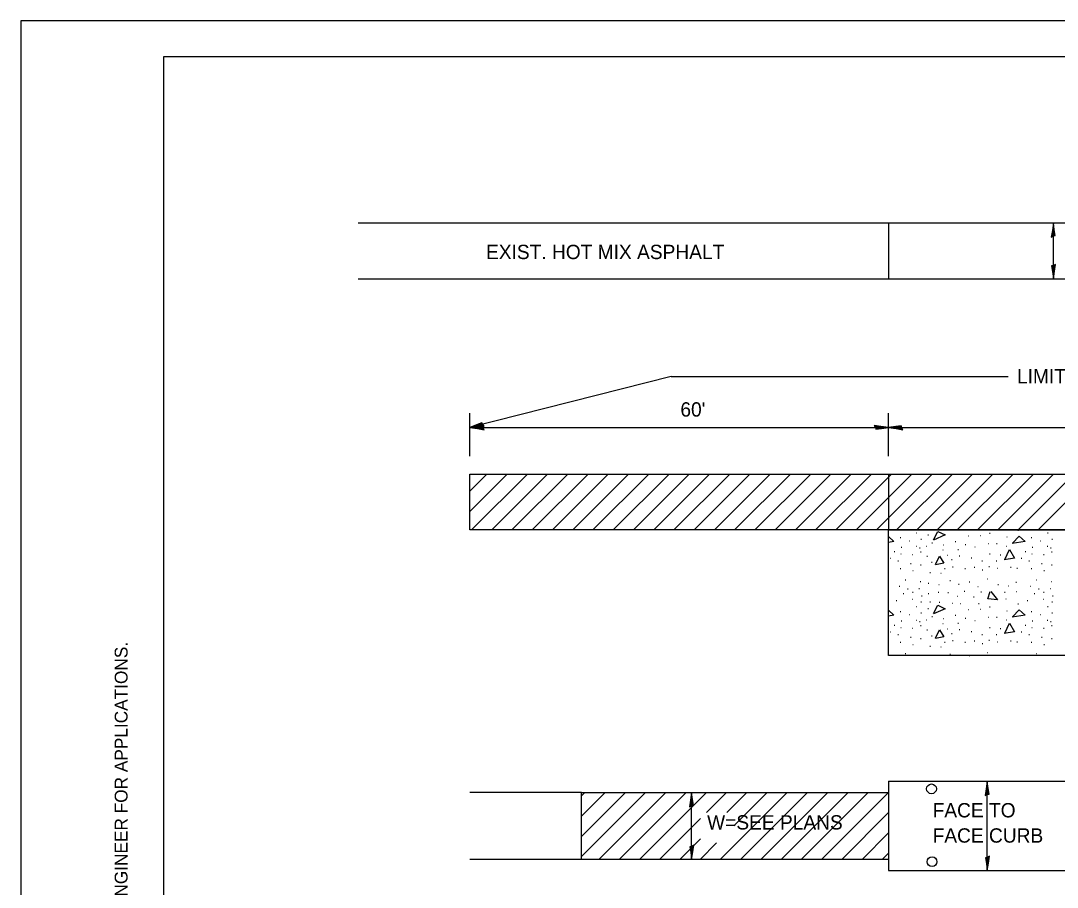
# Model space of a CAD drawing. Extents: x 0 to 2.83, y -0.1 to 1.83.
# Drawn here: x 0 to 1.207, y 0.825 to 1.833 of the extents above; entities that cross this region are included whole.
import ezdxf

# ---------------------------------------------------------------- set-up
doc = ezdxf.new("R2010")
doc.units = 0
for name, color, linetype in [('RD_Pr_Roadway_Dimensions', 7, 'Continuous'), ('RD_Pr_Roadway_Notes', 7, 'Continuous'), ('SH_General_Details', 7, 'Continuous'), ('SH_Printer_Plotting_Border', 7, 'Continuous'), ('STG_Traffic_Control', 7, 'Continuous')]:
    doc.layers.add(name, color=color, linetype=linetype)

msp = doc.modelspace()

# ---------------------------------------------------------------- linework, layer by layer
at = {"layer": 'RD_Pr_Roadway_Dimensions'}
for p, q in [((0.523, 1.3265), (0.523, 1.3765)), ((1.0105, 1.3265), (1.0105, 1.3765)), ((0.523, 1.3598), (1.0105, 1.3598)), ((1.0105, 1.3598), (1.4167, 1.3598)), ((1.1254, 0.8441), (1.1254, 0.9481)), ((0.7812, 0.8571), (0.7812, 0.9351))]:
    msp.add_line(p, q, dxfattribs=at)
for points in [[(0.5383, 1.3596), (0.5378, 1.3619), (0.5313, 1.3609), (0.523, 1.3598), (0.5319, 1.3586), (0.5397, 1.3572), (0.5383, 1.3596), (0.5376, 1.3611), (0.5286, 1.3598), (0.5384, 1.3581), (0.537, 1.36), (0.5328, 1.3598), (0.5368, 1.3591)], [(0.9952, 1.36), (0.9957, 1.3578), (1.0022, 1.3587), (1.0105, 1.3598), (1.0016, 1.361), (0.9938, 1.3624), (0.9952, 1.36), (0.9959, 1.3585), (1.0049, 1.3598), (0.995, 1.3616), (0.9965, 1.3596), (1.0006, 1.3599), (0.9966, 1.3605)], [(1.0258, 1.3596), (1.0253, 1.3619), (1.0188, 1.3609), (1.0105, 1.3598), (1.0194, 1.3586), (1.0272, 1.3572), (1.0258, 1.3596), (1.0251, 1.3611), (1.0161, 1.3598), (1.0259, 1.3581), (1.0245, 1.36), (1.0203, 1.3598), (1.0243, 1.3591)], [(1.1252, 0.9328), (1.1275, 0.9333), (1.1265, 0.9398), (1.1254, 0.9481), (1.1242, 0.9393), (1.1229, 0.9315), (1.1252, 0.9328), (1.1267, 0.9335), (1.1254, 0.9425), (1.1237, 0.9327), (1.1256, 0.9341), (1.1254, 0.9383), (1.1248, 0.9343)], [(0.781, 0.9198), (0.7833, 0.9203), (0.7823, 0.9268), (0.7812, 0.9351), (0.78, 0.9263), (0.7786, 0.9185), (0.781, 0.9198), (0.7825, 0.9205), (0.7812, 0.9295), (0.7795, 0.9197), (0.7814, 0.9211), (0.7812, 0.9253), (0.7806, 0.9213)], [(0.7815, 0.8724), (0.7792, 0.8719), (0.7802, 0.8655), (0.7812, 0.8571), (0.7824, 0.866), (0.7838, 0.8738), (0.7815, 0.8724), (0.7799, 0.8717), (0.7812, 0.8627), (0.783, 0.8726), (0.781, 0.8711), (0.7813, 0.867), (0.7819, 0.871)], [(1.1257, 0.8594), (1.1234, 0.8589), (1.1244, 0.8525), (1.1254, 0.8441), (1.1267, 0.853), (1.128, 0.8608), (1.1257, 0.8594), (1.1242, 0.8587), (1.1255, 0.8497), (1.1272, 0.8596), (1.1252, 0.8581), (1.1255, 0.854), (1.1261, 0.858)]]:
    msp.add_lwpolyline(points, dxfattribs=at)
at = {"layer": 'RD_Pr_Roadway_Notes'}
for q in [(0.523, 1.3598), (1.1498, 1.4192)]:
    msp.add_line((0.7572, 1.4192), q, dxfattribs=at)
msp.add_lwpolyline([(0.5379, 1.3634), (0.5368, 1.3654), (0.5308, 1.3629), (0.523, 1.3598), (0.5319, 1.3608), (0.5398, 1.3614), (0.5379, 1.3634), (0.5368, 1.3647), (0.5284, 1.3612), (0.5384, 1.3619), (0.5365, 1.3635), (0.5326, 1.3622), (0.5366, 1.3626)], dxfattribs=at)
at = {"layer": 'SH_General_Details'}
for p, q in [((0, 1.8333), (0, 0)), ((2.8333, 1.8333), (0, 1.8333)), ((0.393, 1.5981), (1.4167, 1.5981)), ((1.0105, 1.5981), (1.0105, 1.533)), ((1.2024, 1.5331), (1.2024, 1.5981)), ((0.393, 1.5331), (1.4167, 1.5331)), ((0.523, 1.2406), (0.523, 1.3056)), ((0.523, 1.3056), (1.4167, 1.3056)), ((1.0105, 1.3056), (1.0105, 1.2406)), ((1.0105, 1.2406), (0.523, 1.2406)), ((1.0105, 1.0944), (1.0105, 1.2406)), ((1.0105, 1.2406), (1.4167, 1.2406)), ((1.4167, 1.2406), (1.0105, 1.2406)), ((1.024, 1.2317), (1.0247, 1.2317)), ((1.0429, 1.2374), (1.0436, 1.2374)), ((1.0562, 1.2351), (1.0569, 1.2351)), ((1.1034, 1.2337), (1.104, 1.2337)), ((1.117, 1.2342), (1.1176, 1.2342)), ((1.128, 1.2371), (1.1287, 1.2371)), ((1.1481, 1.2325), (1.1487, 1.2325)), ((1.1611, 1.2403), (1.1618, 1.2403)), ((1.1766, 1.2317), (1.1773, 1.2317)), ((1.1955, 1.2374), (1.1962, 1.2374)), ((1.0253, 1.2205), (1.026, 1.2205)), ((1.0348, 1.2279), (1.0354, 1.2279)), ((1.0425, 1.2216), (1.0432, 1.2216)), ((1.0466, 1.2199), (1.0473, 1.2199)), ((1.0482, 1.2301), (1.0489, 1.2301)), ((1.0545, 1.2219), (1.0552, 1.2219)), ((1.0609, 1.2257), (1.0616, 1.2257)), ((1.0743, 1.2232), (1.0749, 1.2232)), ((1.088, 1.2274), (1.0887, 1.2274)), ((1.0998, 1.2236), (1.1005, 1.2236)), ((1.1108, 1.2209), (1.1115, 1.2209)), ((1.1267, 1.2248), (1.1274, 1.2248)), ((1.1362, 1.2248), (1.1369, 1.2248)), ((1.1474, 1.2219), (1.148, 1.2219)), ((1.1779, 1.2205), (1.1786, 1.2205)), ((1.1873, 1.2279), (1.188, 1.2279)), ((1.1951, 1.2216), (1.1958, 1.2216)), ((1.1992, 1.2199), (1.1999, 1.2199)), ((1.2008, 1.2301), (1.2014, 1.2301)), ((1.0126, 1.2078), (1.0132, 1.2078)), ((1.0171, 1.2157), (1.0178, 1.2157)), ((1.0246, 1.2129), (1.0253, 1.2129)), ((1.0382, 1.2122), (1.0389, 1.2122)), ((1.0478, 1.2151), (1.0484, 1.2151)), ((1.0551, 1.2101), (1.0557, 1.2101)), ((1.0736, 1.2177), (1.0742, 1.2177)), ((1.0786, 1.2112), (1.0792, 1.2112)), ((1.0912, 1.2179), (1.0919, 1.2179)), ((1.0928, 1.2105), (1.0934, 1.2105)), ((1.1068, 1.2081), (1.1075, 1.2081)), ((1.128, 1.2129), (1.1287, 1.2129)), ((1.1405, 1.2118), (1.1412, 1.2118)), ((1.1651, 1.2078), (1.1658, 1.2078)), ((1.1697, 1.2157), (1.1704, 1.2157)), ((1.1772, 1.2129), (1.1778, 1.2129)), ((1.1908, 1.2122), (1.1915, 1.2122)), ((1.2003, 1.2151), (1.201, 1.2151)), ((1.0213, 1.2046), (1.022, 1.2046)), ((1.024, 1.1957), (1.0247, 1.1957)), ((1.0361, 1.2015), (1.0367, 1.2015)), ((1.0476, 1.2002), (1.0483, 1.2002)), ((1.0605, 1.2031), (1.0612, 1.2031)), ((1.0757, 1.1957), (1.0764, 1.1957)), ((1.0837, 1.2061), (1.0844, 1.2061)), ((1.085, 1.1978), (1.0857, 1.1978)), ((1.0992, 1.1957), (1.0999, 1.1957)), ((1.1101, 1.1975), (1.1108, 1.1975)), ((1.119, 1.2049), (1.1197, 1.2049)), ((1.1273, 1.198), (1.128, 1.198)), ((1.1359, 1.2049), (1.1366, 1.2049)), ((1.1372, 1.1962), (1.1379, 1.1962)), ((1.1525, 1.1975), (1.1532, 1.1975)), ((1.1598, 1.1963), (1.1605, 1.1963)), ((1.1739, 1.2046), (1.1745, 1.2046)), ((1.1766, 1.1957), (1.1773, 1.1957)), ((1.1886, 1.2015), (1.1893, 1.2015)), ((1.2002, 1.2002), (1.2009, 1.2002)), ((1.0386, 1.1933), (1.0393, 1.1933)), ((1.0585, 1.1912), (1.0592, 1.1912)), ((1.0713, 1.1903), (1.0719, 1.1903)), ((1.1194, 1.1943), (1.1201, 1.1943)), ((1.1252, 1.1839), (1.1258, 1.1839)), ((1.1912, 1.1933), (1.1919, 1.1933)), ((1.023, 1.1754), (1.0237, 1.1754)), ((1.03, 1.1826), (1.0307, 1.1826)), ((1.0326, 1.1722), (1.0333, 1.1722)), ((1.0459, 1.1725), (1.0466, 1.1725)), ((1.0472, 1.1808), (1.0479, 1.1808)), ((1.0568, 1.1786), (1.0575, 1.1786)), ((1.069, 1.1771), (1.0696, 1.1771)), ((1.082, 1.182), (1.0827, 1.182)), ((1.0919, 1.1777), (1.0926, 1.1777)), ((1.1044, 1.1803), (1.105, 1.1803)), ((1.1143, 1.1748), (1.1149, 1.1748)), ((1.1378, 1.1771), (1.1384, 1.1771)), ((1.1497, 1.1757), (1.1503, 1.1757)), ((1.1587, 1.1798), (1.1594, 1.1798)), ((1.1756, 1.1754), (1.1763, 1.1754)), ((1.1826, 1.1826), (1.1833, 1.1826)), ((1.1852, 1.1722), (1.1859, 1.1722)), ((1.1985, 1.1725), (1.1992, 1.1725)), ((1.1998, 1.1808), (1.2004, 1.1808)), ((1.0275, 1.1665), (1.0281, 1.1665)), ((1.0378, 1.1601), (1.0384, 1.1601)), ((1.0384, 1.1682), (1.039, 1.1682)), ((1.0489, 1.1639), (1.0496, 1.1639)), ((1.0566, 1.1667), (1.0573, 1.1667)), ((1.0683, 1.1682), (1.0689, 1.1682)), ((1.0796, 1.1679), (1.0802, 1.1679)), ((1.0906, 1.1636), (1.0913, 1.1636)), ((1.0985, 1.1695), (1.0992, 1.1695)), ((1.1095, 1.1628), (1.1102, 1.1628)), ((1.1181, 1.1688), (1.1188, 1.1688)), ((1.1456, 1.1682), (1.1463, 1.1682)), ((1.1469, 1.1605), (1.1476, 1.1605)), ((1.159, 1.1691), (1.1596, 1.1691)), ((1.18, 1.1665), (1.1807, 1.1665)), ((1.1904, 1.1601), (1.191, 1.1601)), ((1.1909, 1.1682), (1.1916, 1.1682)), ((1.2015, 1.1639), (1.2022, 1.1639)), ((1.0194, 1.1585), (1.0201, 1.1585)), ((1.0429, 1.1516), (1.0436, 1.1516)), ((1.0482, 1.1568), (1.0489, 1.1568)), ((1.0562, 1.1493), (1.0569, 1.1493)), ((1.0585, 1.1568), (1.0592, 1.1568)), ((1.0695, 1.1565), (1.0702, 1.1565)), ((1.0845, 1.1553), (1.0851, 1.1553)), ((1.0941, 1.1549), (1.0947, 1.1549)), ((1.1034, 1.1479), (1.104, 1.1479)), ((1.1153, 1.155), (1.1159, 1.155)), ((1.117, 1.1485), (1.1176, 1.1485)), ((1.128, 1.1513), (1.1287, 1.1513)), ((1.1481, 1.1467), (1.1487, 1.1467)), ((1.1611, 1.1545), (1.1618, 1.1545)), ((1.172, 1.1585), (1.1727, 1.1585)), ((1.1955, 1.1516), (1.1962, 1.1516)), ((1.2008, 1.1568), (1.2014, 1.1568)), ((1.024, 1.1459), (1.0247, 1.1459)), ((1.0253, 1.1347), (1.026, 1.1347)), ((1.0348, 1.1421), (1.0354, 1.1421)), ((1.0425, 1.1358), (1.0432, 1.1358)), ((1.0482, 1.1443), (1.0489, 1.1443)), ((1.0545, 1.1361), (1.0552, 1.1361)), ((1.0609, 1.1399), (1.0616, 1.1399)), ((1.0743, 1.1374), (1.0749, 1.1374)), ((1.088, 1.1416), (1.0887, 1.1416)), ((1.0998, 1.1379), (1.1005, 1.1379)), ((1.1108, 1.1351), (1.1115, 1.1351)), ((1.1267, 1.139), (1.1274, 1.139)), ((1.1362, 1.139), (1.1369, 1.139)), ((1.1474, 1.1361), (1.148, 1.1361)), ((1.1766, 1.1459), (1.1773, 1.1459)), ((1.1779, 1.1347), (1.1786, 1.1347)), ((1.1873, 1.1421), (1.188, 1.1421)), ((1.1951, 1.1358), (1.1958, 1.1358)), ((1.2008, 1.1443), (1.2014, 1.1443)), ((1.0171, 1.1299), (1.0178, 1.1299)), ((1.0246, 1.1272), (1.0253, 1.1272)), ((1.0382, 1.1264), (1.0389, 1.1264)), ((1.0466, 1.1341), (1.0473, 1.1341)), ((1.0478, 1.1293), (1.0484, 1.1293)), ((1.0551, 1.1243), (1.0557, 1.1243)), ((1.0736, 1.1319), (1.0742, 1.1319)), ((1.0786, 1.1254), (1.0792, 1.1254)), ((1.0912, 1.1321), (1.0919, 1.1321)), ((1.0928, 1.1247), (1.0934, 1.1247)), ((1.128, 1.1272), (1.1287, 1.1272)), ((1.1405, 1.126), (1.1412, 1.126)), ((1.1697, 1.1299), (1.1704, 1.1299)), ((1.1772, 1.1272), (1.1778, 1.1272)), ((1.1908, 1.1264), (1.1915, 1.1264)), ((1.1992, 1.1341), (1.1999, 1.1341)), ((1.2003, 1.1293), (1.201, 1.1293)), ((1.0126, 1.122), (1.0132, 1.122)), ((1.0213, 1.1188), (1.022, 1.1188)), ((1.0361, 1.1157), (1.0367, 1.1157)), ((1.0476, 1.1144), (1.0483, 1.1144)), ((1.0605, 1.1173), (1.0612, 1.1173)), ((1.0837, 1.1203), (1.0844, 1.1203)), ((1.085, 1.112), (1.0857, 1.112)), ((1.1068, 1.1223), (1.1075, 1.1223)), ((1.1101, 1.1117), (1.1108, 1.1117)), ((1.119, 1.1191), (1.1197, 1.1191)), ((1.1273, 1.1122), (1.128, 1.1122)), ((1.1359, 1.1191), (1.1366, 1.1191)), ((1.1525, 1.1117), (1.1532, 1.1117)), ((1.1598, 1.1105), (1.1605, 1.1105)), ((1.1651, 1.122), (1.1658, 1.122)), ((1.1739, 1.1188), (1.1745, 1.1188)), ((1.1886, 1.1157), (1.1893, 1.1157)), ((1.2002, 1.1144), (1.2009, 1.1144)), ((1.024, 1.11), (1.0247, 1.11)), ((1.0386, 1.1075), (1.0393, 1.1075)), ((1.0585, 1.1054), (1.0592, 1.1054)), ((1.0713, 1.1045), (1.0719, 1.1045)), ((1.0757, 1.11), (1.0764, 1.11)), ((1.0992, 1.11), (1.0999, 1.11)), ((1.1194, 1.1085), (1.1201, 1.1085)), ((1.1372, 1.1104), (1.1379, 1.1104)), ((1.1766, 1.11), (1.1773, 1.11)), ((1.1912, 1.1075), (1.1919, 1.1075)), ((1.823, 1.0944), (1.0105, 1.0944)), ((1.03, 1.0968), (1.0307, 1.0968)), ((1.0472, 1.0951), (1.0479, 1.0951)), ((1.082, 1.0962), (1.0827, 1.0962)), ((1.1044, 1.0945), (1.105, 1.0945)), ((1.1252, 1.0981), (1.1258, 1.0981)), ((1.1826, 1.0968), (1.1833, 1.0968)), ((1.1998, 1.0951), (1.2004, 1.0951)), ((1.0105, 0.9481), (1.823, 0.9481)), ((1.0105, 0.9481), (1.0105, 0.8441)), ((0.653, 0.9351), (0.523, 0.9351)), ((0.653, 0.8571), (0.653, 0.9351)), ((0.653, 0.9351), (1.0105, 0.9351)), ((0.653, 0.8571), (0.523, 0.8571)), ((1.0105, 0.8571), (0.653, 0.8571)), ((1.0105, 0.8441), (1.823, 0.8441))]:
    msp.add_line(p, q, dxfattribs=at)
msp.add_lwpolyline([(0.1667, 1.7917), (2.7917, 1.7917), (2.7917, 0.0417), (0.1667, 0.0417)], close=True, dxfattribs=at)
for points in [[(0.523, 1.2623), (0.5663, 1.3056)], [(0.523, 1.2859), (0.5427, 1.3056)], [(0.5249, 1.2406), (0.5899, 1.3056)], [(0.5484, 1.2406), (0.6134, 1.3056)], [(0.572, 1.2406), (0.637, 1.3056)], [(0.5956, 1.2406), (0.6606, 1.3056)], [(0.6191, 1.2406), (0.6841, 1.3056)], [(0.6427, 1.2406), (0.7077, 1.3056)], [(0.6663, 1.2406), (0.7313, 1.3056)], [(0.6899, 1.2406), (0.7549, 1.3056)], [(0.7134, 1.2406), (0.7784, 1.3056)], [(0.737, 1.2406), (0.802, 1.3056)], [(0.7606, 1.2406), (0.8256, 1.3056)], [(0.7841, 1.2406), (0.8491, 1.3056)], [(0.8077, 1.2406), (0.8727, 1.3056)], [(0.8313, 1.2406), (0.8963, 1.3056)], [(0.8548, 1.2406), (0.9198, 1.3056)], [(0.8784, 1.2406), (0.9434, 1.3056)], [(0.902, 1.2406), (0.967, 1.3056)], [(0.9256, 1.2406), (0.9906, 1.3056)], [(0.9491, 1.2406), (1.0141, 1.3056)], [(0.9727, 1.2406), (1.0377, 1.3056)], [(0.9963, 1.2406), (1.0613, 1.3056)], [(1.0198, 1.2406), (1.0848, 1.3056)], [(1.0434, 1.2406), (1.1084, 1.3056)], [(1.067, 1.2406), (1.132, 1.3056)], [(1.0905, 1.2406), (1.1555, 1.3056)], [(1.1141, 1.2406), (1.1791, 1.3056)], [(1.1377, 1.2406), (1.2027, 1.3056)], [(1.1613, 1.2406), (1.2263, 1.3056)], [(1.1848, 1.2406), (1.2498, 1.3056)], [(1.0105, 1.233), (1.0168, 1.2271)], [(1.0629, 1.2291), (1.0678, 1.2389), (1.0766, 1.2348), (1.0628, 1.2289)], [(1.1547, 1.2253), (1.1627, 1.2333), (1.1694, 1.2271), (1.1546, 1.2249)], [(1.0168, 1.2271), (1.0105, 1.2262)], [(1.0651, 1.2006), (1.0698, 1.2102), (1.0748, 1.2021), (1.065, 1.2002)], [(1.1459, 1.2064), (1.1512, 1.2179), (1.1572, 1.2079), (1.1452, 1.2059)], [(1.1295, 1.169), (1.1374, 1.1595), (1.126, 1.1603), (1.1288, 1.1692)], [(1.0105, 1.1472), (1.0168, 1.1413)], [(1.0629, 1.1433), (1.0678, 1.1532), (1.0766, 1.149), (1.0628, 1.1431)], [(1.1547, 1.1395), (1.1627, 1.1475), (1.1694, 1.1413), (1.1546, 1.1391)], [(1.0168, 1.1413), (1.0105, 1.1404)], [(1.0651, 1.1148), (1.0698, 1.1244), (1.0748, 1.1163), (1.065, 1.1144)], [(1.1459, 1.1206), (1.1512, 1.1321), (1.1572, 1.1221), (1.1452, 1.1201)], [(0.653, 0.8605), (0.7276, 0.9351)], [(0.653, 0.884), (0.7041, 0.9351)], [(0.653, 0.9076), (0.6805, 0.9351)], [(0.653, 0.9312), (0.6569, 0.9351)], [(0.6732, 0.8571), (0.7512, 0.9351)], [(0.6968, 0.8571), (0.7748, 0.9351)], [(0.7204, 0.8571), (0.7984, 0.9351)], [(0.7985, 0.9117), (0.8219, 0.9351)], [(0.8146, 0.8571), (0.8926, 0.9351)], [(0.8221, 0.9117), (0.8455, 0.9351)], [(0.8303, 0.8963), (0.8691, 0.9351)], [(0.8382, 0.8571), (0.9162, 0.9351)], [(0.8618, 0.8571), (0.9398, 0.9351)], [(0.8853, 0.8571), (0.9633, 0.9351)], [(0.9089, 0.8571), (0.9869, 0.9351)], [(0.9325, 0.8571), (1.0105, 0.9351)], [(0.9561, 0.8571), (1.0105, 0.9116)], [(0.7439, 0.8571), (0.7917, 0.9049)], [(0.7675, 0.8571), (0.7917, 0.8813)], [(0.9796, 0.8571), (1.0105, 0.888)], [(0.7911, 0.8571), (0.8102, 0.8763)], [(1.0032, 0.8571), (1.0105, 0.8644)]]:
    msp.add_lwpolyline(points, dxfattribs=at)
for centre in [(1.0605, 0.9393), (1.0612, 0.8545)]:
    msp.add_circle(centre, 0.0057, dxfattribs=at)
at = {"layer": 'SH_Printer_Plotting_Border'}
msp.add_lwpolyline([(0, 0), (2.8333, 0), (2.8333, 1.8333), (0, 1.8333)], close=True, dxfattribs=at)
at = {"layer": 'STG_Traffic_Control'}
for points in [[(1.2022, 1.5828), (1.2045, 1.5833), (1.2035, 1.5898), (1.2024, 1.5981), (1.2012, 1.5893), (1.1999, 1.5815), (1.2022, 1.5828), (1.2037, 1.5835), (1.2024, 1.5925), (1.2007, 1.5827), (1.2026, 1.5841), (1.2024, 1.5883), (1.2018, 1.5843)], [(1.2027, 1.5484), (1.2004, 1.5479), (1.2014, 1.5415), (1.2024, 1.5331), (1.2037, 1.542), (1.205, 1.5498), (1.2027, 1.5484), (1.2012, 1.5477), (1.2025, 1.5387), (1.2042, 1.5486), (1.2022, 1.5471), (1.2025, 1.543), (1.2031, 1.547)]]:
    msp.add_lwpolyline(points, dxfattribs=at)

# ---------------------------------------------------------------- texts
at = {"layer": 'RD_Pr_Roadway_Dimensions'}
for s, p in [("60'", (0.7681, 1.3726)), ('FACE TO', (1.0618, 0.9061)), ('FACE CURB', (1.0618, 0.8767))]:
    msp.add_text(s, height=0.01667, dxfattribs=at).set_placement(p)
at = {"layer": 'RD_Pr_Roadway_Notes'}
for s, p in [('EXIST. HOT MIX ASPHALT', (0.5418, 1.5559)), ('LIMITS OF HOT MIX ASPHALT SURF. REMOVAL', (1.1601, 1.4112)), ('W=SEE PLANS', (0.7992, 0.892))]:
    msp.add_text(s, height=0.016667, dxfattribs=at).set_placement(p)
msp.add_text('DESIGNER NOTE:  1.  CHECK WITH DISTRICT HYDRAULICS / BRIDGE ENGINEER FOR APPLICATIONS.', height=0.015, rotation=90, dxfattribs=at).set_placement((0.1244, 0.1307))

doc.saveas('drawing.dxf')
